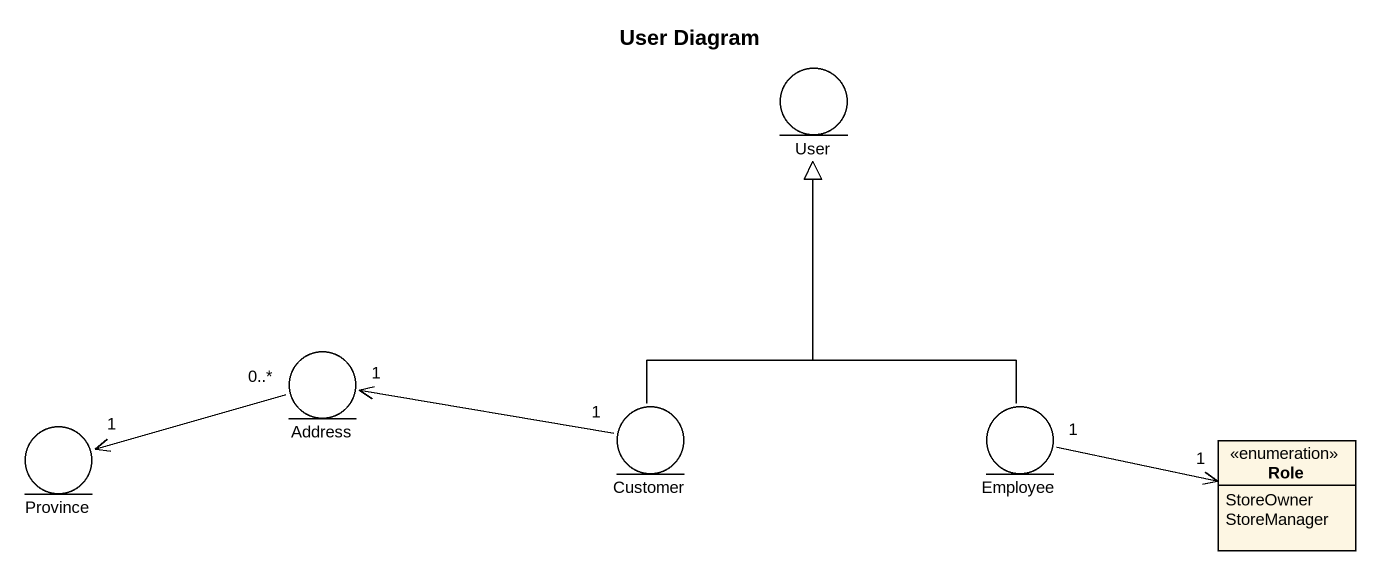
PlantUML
@startuml
title User Diagram
allowmixing
hide circle
hide empty members
entity User
entity Address
entity Province
entity Customer
entity Employee
enum Role {
  StoreOwner
  StoreManager
}
Address "0..*" -left-> "1" Province
Address "1" <-right- "1" Customer
Customer -up-|> User
Employee -up-|> User
Role "1" <-left- "1" Employee
@enduml
